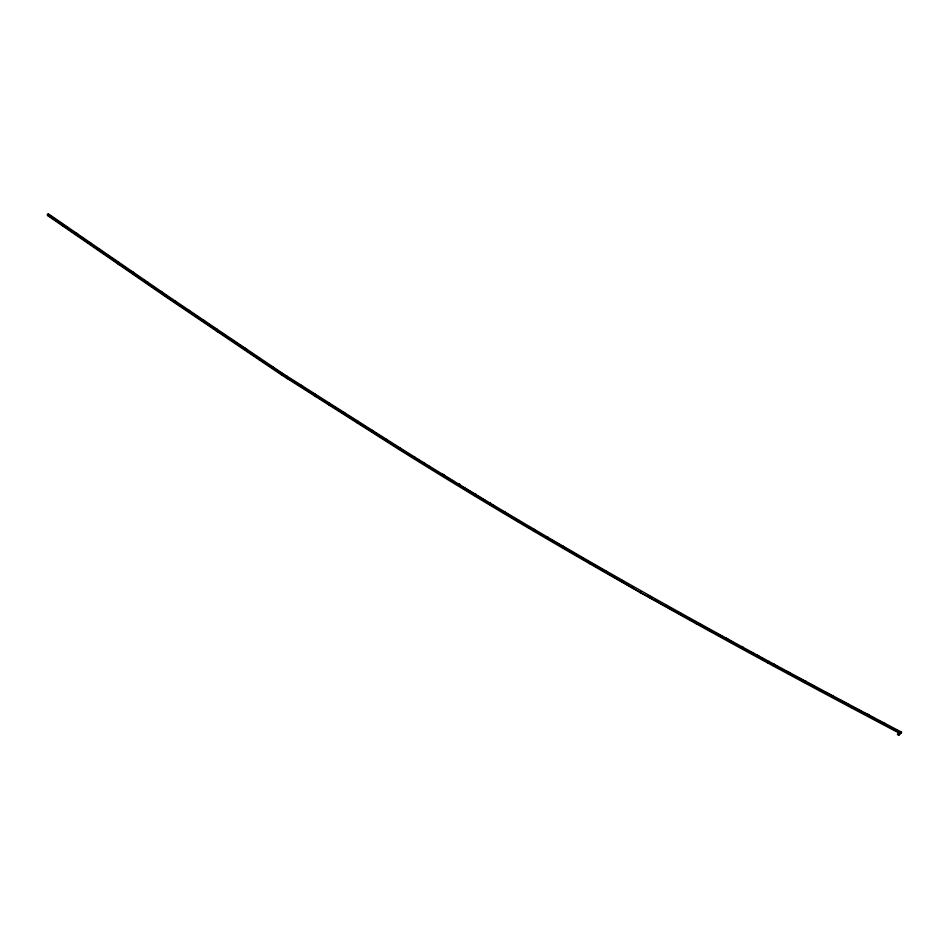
<?xml version="1.0" encoding="UTF-8"?>
<svg xmlns="http://www.w3.org/2000/svg" width="949" height="949" viewBox="0 0 949 949"><rect width="100%" height="100%" fill="white"/><g stroke="black" fill="none" stroke-linecap="round" stroke-linejoin="round"><path stroke-width="1.42" d="M62.48 223.513L61.531 225.162M90.641 243.679L90.76 242.98M133.062 272.078L134.094 273.561L133.275 274.51M118.008 264L118.981 262.387L118.839 263.075L111.78 258.223M119.171 264.807L119.325 264.119M146.988 282.434L147.131 281.746L146.324 282.695M175.233 300.952L176.229 302.411L176.395 301.735M189.266 310.418L190.251 311.865M287.286 376.35L286.349 377.975M216.336 330.952L217.309 329.339L217.119 329.991L214.782 328.413M217.499 331.735L217.701 331.082M231.319 338.793L231.105 339.422L228.78 337.856M314.487 395.84L315.424 394.203M232.268 340.205L232.481 339.576M315.649 396.575L315.863 395.935M328.556 404.772L329.505 403.135L329.279 403.776L335.151 407.501M329.73 405.508L329.955 404.879M897.493 734.514L899.047 733.019C729.461 643.778 561.523 551.286 399.078 449.518L400.015 447.881C562.959 549.957 731.442 642.663 901.55 732.142L898.822 735.226L897.493 734.514L899.533 731.833M401.202 448.604L400.964 449.233L399.778 448.509L400.015 447.881L282.588 373.372L165.861 294.641L48.304 213.774L47.45 214.688L47.509 215.518L165.019 296.337L281.711 375.033L399.078 449.518M259.302 357.666L260.228 359.066L259.468 360.039M343.36 412.708L343.597 412.08M344.772 412.827L344.534 413.456L337.5 408.983M414.25 456.54L415.188 457.881L414.499 458.901M357.69 421.024L356.729 422.649M898.822 735.226L899.32 734.04M900.376 733.743L901.55 732.142M883.59 723.992L884.1 722.818M884.931 724.716L885.429 723.518L884.919 724.028M371.534 430.585L371.794 429.968L371.083 430.976M851.051 707.373L851.561 706.198M852.368 708.073L852.89 706.898M821.087 689.911L820.565 691.062L821.004 690.54M804.74 682.616L805.713 680.919M803.435 681.916L803.969 680.753L797.955 677.539M773.293 665.795L774.242 664.11M459.174 484.642L459.458 484.049M767.919 662.924L768.465 661.773M901.052 733.328L768.465 662.461L769.01 661.311M756.839 656.103L757.397 654.964M758.121 656.803L758.678 655.676L758.287 656.222M725.961 639.235L726.519 638.108M727.231 639.934L727.8 638.807L727.432 639.365M475.188 495.841L476.149 494.204L475.852 494.797L462.744 486.825M532.816 530.527L533.753 528.878M696.21 623.742L696.78 622.627L704.419 626.803M548.024 537.964L548.344 537.383L547.703 538.451M489.518 504.548L490.479 502.923M649.626 597.538L650.219 596.447M650.884 598.226L651.477 597.135M640.361 593.232L640.955 592.14M768.465 662.461L640.8 592.722L641.394 591.618M680.587 613.03L680.267 613.612L677.728 612.224M504.832 511.653L504.512 512.235L503.314 511.511L502.662 512.555M561.998 547.549L562.959 545.9M605.13 571.927L605.747 570.847M606.364 572.638L606.969 571.559M590.076 563.92L590.693 562.84L591.915 563.552M576.375 553.73L576.043 554.299L577.265 555.011M666.637 605.415L666.305 605.984L671.382 608.76M546.494 537.739L547.122 536.671M518.225 522.021L519.21 520.396L518.866 520.965L521.298 522.389M458.189 484.714L458.853 483.682M459.375 485.449L460.051 484.405M442.104 474.927L442.78 473.907M443.29 475.651L443.966 474.63M621.702 580.147L621.334 580.693L623.79 582.128M385.199 439.933L385.899 438.924M386.373 440.68L387.073 439.672M372.257 431.724L372.969 430.716M357.903 423.384L358.615 422.388L362.138 424.618M741.928 646.53L741.525 647.064L743.209 647.23M301.782 387.002L302.517 386.018M300.608 386.255L301.355 385.27L301.153 385.923L298.805 384.428M287.523 378.722L288.259 377.738L291.782 379.968M47.45 214.688L165.067 295.59L281.841 374.345L282.588 373.372M281.711 375.033L282.458 374.06M272.529 368.07L273.276 367.085L273.039 367.702L269.54 365.341M273.692 368.853L274.439 367.868M789.521 673.043L789.948 672.497L788.987 674.181M244.557 349.196L245.317 348.224L245.091 348.852L242.766 347.287M245.72 349.979L246.479 349.007M202.517 320.845L203.3 319.884L205.447 322.114M203.679 321.628L204.462 320.667M165.067 295.59L165.861 294.641M165.019 296.337L165.826 295.388M160.381 292.363L161.188 291.414L161.033 292.09L164.628 294.57M161.544 293.17L162.35 292.221M147.486 283.49L148.293 282.553M90.974 245.411L91.804 244.474L88.281 242.054M75.778 234.178L76.62 233.252L76.513 233.964L72.978 231.532M76.952 234.984L77.794 234.059M62.693 225.969L63.547 225.043M47.509 215.518L48.304 213.774M868.038 714.229L867.552 714.739L863.887 712.782M869.367 714.941L868.869 715.451L873.815 718.085M772.533 663.956L773.838 664.656M775.143 665.344L777.753 666.744M785.606 670.943L788.216 672.343M808.928 683.41L815.001 686.661M824.728 691.845L834.432 697.041M840.612 700.338L849.13 704.893M854.112 707.551L861.443 711.477M879.984 721.382L883.685 723.363M895.88 729.876L898.312 731.181M647.325 595.616L651.156 597.704M654.94 599.78L657.467 601.156M682.806 614.988L685.344 616.375M687.883 617.775L690.433 619.163M706.969 628.191L709.508 629.578M715.902 633.066L723.589 637.265M728.713 640.065L733.838 642.864M750.54 651.999L753.126 653.398M760.825 657.61L763.376 658.997M523.729 523.801L526.161 525.224M528.593 526.636L535.888 530.894M551.677 540.1L568.724 550.029M571.168 551.452L573.599 552.876M580.93 557.146L583.374 558.57M585.806 559.993L589.471 562.128M593.149 564.264L602.935 569.981M610.29 574.264L612.746 575.687M626.245 583.564L628.712 584.999M631.168 586.435L633.624 587.858M640.8 592.722L518.557 521.452L399.315 448.901L281.841 374.345M402.151 449.945L405.697 452.115M408.07 453.551L410.442 454.998M417.56 459.328L419.933 460.775M422.305 462.222L424.689 463.658M428.248 465.829L429.434 466.552M442.507 474.512L444.891 475.959M447.264 477.406L449.648 478.854M452.032 480.301L454.405 481.748M478.237 496.244L480.621 497.703M483.017 499.15L485.402 500.609M488.984 502.78L490.17 503.504M492.567 504.963L494.951 506.422M505.71 512.958L511.689 516.6M514.085 518.059L516.481 519.518M283.609 374.796L285.934 376.267M294.119 381.462L296.468 382.945M304.665 388.153L307.013 389.636M310.525 391.866L312.873 393.361M315.21 394.843L317.559 396.338M321.07 398.568L323.419 400.051M348.058 415.686L351.569 417.916M353.918 419.411L356.266 420.893M364.487 426.113L366.836 427.608M375.057 432.815L383.277 438.035M386.801 440.277L395.057 445.508M397.417 447.015L399.778 448.509M166.977 296.171L170.44 298.508M180.903 305.566L184.414 307.927M192.588 313.443L199.598 318.176M207.772 323.692L211.283 326.053M221.781 333.135L225.281 335.495M233.43 340.999L240.429 345.709M249.753 351.996L252.078 353.574M255.578 355.922L257.903 357.5M262.553 360.632L266.052 362.993M274.214 368.497L281.272 373.265M49.538 215.399L54.2 218.614M56.537 220.227L61.211 223.43M64.722 225.85L69.443 229.1M81.223 237.203L84.758 239.634M96.513 247.713L103.571 252.564M104.746 253.383L109.432 256.61M120.013 263.881L124.71 267.108M128.234 269.54L131.757 271.96M136.442 275.174L139.954 277.594M143.477 280.014L149.325 284.048M151.674 285.661L155.185 288.069"/></g></svg>
